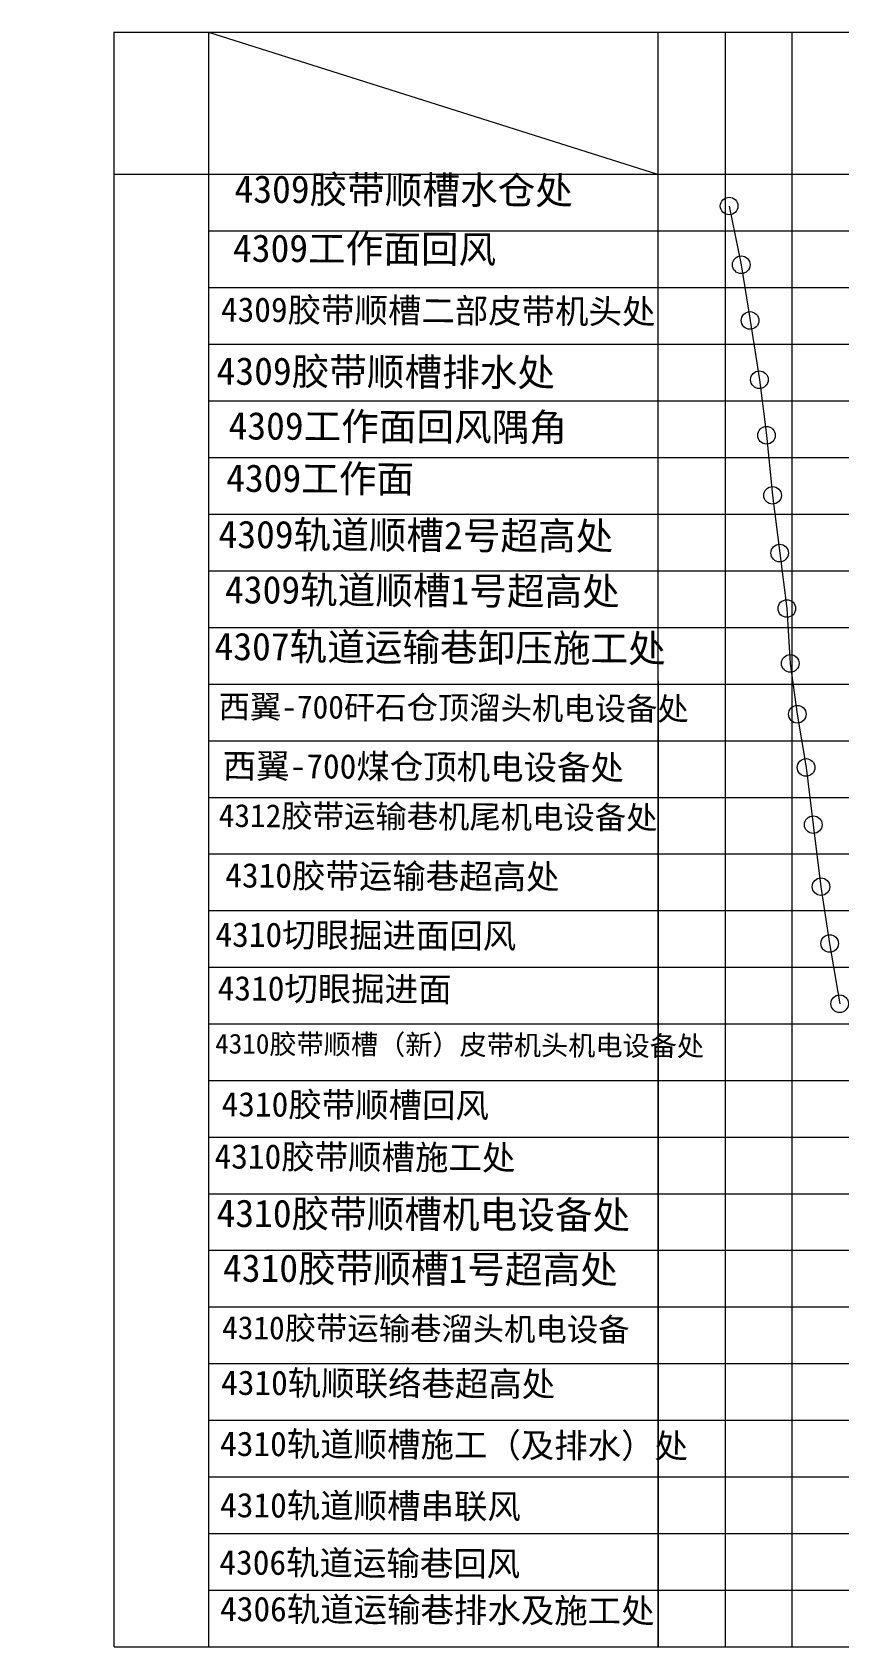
# Model space of a CAD drawing. Header units: inches. Extents: x -211412 to -11687, y -5 to 7052.
# Drawn here: x -210893.7 to -210788.4, y 6585.6 to 6796.4 of the extents above; entities that cross this region are included whole.
import ezdxf

# ---------------------------------------------------------------- set-up
doc = ezdxf.new("R2010")
doc.units = ezdxf.units.IN
doc.header["$MEASUREMENT"] = 0
doc.linetypes.add('CKSDHX1', pattern=[36, 30, -2, 0, -2, 0, -2])
doc.layers.get('0').update_dxf_attribs({"lineweight": 0})
doc.layers.add('通防巷道名称', color=7, linetype='CKSDHX1')

msp = doc.modelspace()

# ---------------------------------------------------------------- linework, layer by layer
at = {"color": 7}
for p, q in [((-210882.96, 6777.87), (-210882.96, 6796.39)), ((-210870.65, 6796.39), (-210812.03, 6777.87)), ((-210870.63, 6777.87), (-210870.63, 6796.39)), ((-210812.01, 6796.39), (-210812.01, 6777.87)), ((-210803.23, 6796.39), (-210803.23, 6777.87)), ((-210794.5, 6796.39), (-210794.5, 6777.87)), ((-210882.96, 6585.65), (-210882.96, 6777.87)), ((-210870.63, 6710.05), (-210870.63, 6777.87)), ((-210812.01, 6777.87), (-210812.01, 6585.65)), ((-210803.23, 6777.87), (-210803.23, 6585.65)), ((-210794.5, 6777.87), (-210794.5, 6585.65)), ((-210870.63, 6770.48), (-210601.95, 6770.48)), ((-210870.63, 6763.08), (-210601.95, 6763.08)), ((-210870.63, 6755.68), (-210601.95, 6755.68)), ((-210870.63, 6748.29), (-210601.95, 6748.29)), ((-210870.63, 6740.89), (-210601.95, 6740.89)), ((-210870.63, 6733.49), (-210601.95, 6733.49)), ((-210870.63, 6726.09), (-210601.95, 6726.09)), ((-210870.63, 6718.7), (-210601.95, 6718.7)), ((-210870.63, 6718.7), (-210601.95, 6718.7)), ((-210870.6, 6585.65), (-210870.6, 6719.15)), ((-210870.63, 6711.3), (-210601.95, 6711.3)), ((-210811.98, 6711.75), (-210811.98, 6585.65)), ((-210870.6, 6703.91), (-210601.95, 6703.91)), ((-210870.6, 6703.91), (-210601.92, 6703.91)), ((-210870.6, 6696.52), (-210601.95, 6696.52)), ((-210870.6, 6689.13), (-210601.92, 6689.13)), ((-210870.6, 6681.73), (-210601.95, 6681.73)), ((-210870.6, 6674.34), (-210601.92, 6674.34)), ((-210870.6, 6666.95), (-210601.95, 6666.95)), ((-210870.6, 6659.56), (-210601.92, 6659.56)), ((-210870.6, 6652.17), (-210601.95, 6652.17)), ((-210870.6, 6644.78), (-210601.92, 6644.78)), ((-210870.6, 6637.39), (-210601.95, 6637.39)), ((-210870.6, 6630), (-210601.92, 6630)), ((-210870.6, 6622.6), (-210601.95, 6622.6)), ((-210870.6, 6615.21), (-210601.92, 6615.21)), ((-210870.6, 6607.82), (-210601.95, 6607.82)), ((-210870.6, 6600.43), (-210601.92, 6600.43)), ((-210870.6, 6593.04), (-210601.95, 6593.04)), ((-210882.96, 6585.65), (-210601.92, 6585.65))]:
    msp.add_line(p, q, dxfattribs=at)
for p, q in [((-210882.96, 6777.87), (-210601.95, 6777.87)), ((-210802.7, 6773.71), (-210801.12, 6766.04)), ((-210801.12, 6766.04), (-210799.97, 6758.77)), ((-210799.97, 6758.77), (-210798.75, 6751.03)), ((-210798.75, 6751.03), (-210797.82, 6743.78)), ((-210797.82, 6743.78), (-210797.03, 6735.94)), ((-210797.03, 6735.94), (-210796.1, 6728.41)), ((-210796.1, 6728.41), (-210795.17, 6721.17)), ((-210795.17, 6721.17), (-210794.72, 6714)), ((-210794.72, 6714), (-210793.8, 6707.37)), ((-210793.8, 6707.37), (-210792.66, 6700.42)), ((-210792.66, 6700.42), (-210791.72, 6692.95)), ((-210791.72, 6692.95), (-210790.71, 6684.86)), ((-210790.71, 6684.86), (-210789.58, 6677.44)), ((-210789.58, 6677.44), (-210788.27, 6669.58))]:
    msp.add_line(p, q)
msp.add_lwpolyline([(-210883.08, 6796.39), (-210601.95, 6796.39)], dxfattribs=at)
for centre in [(-210802.7, 6773.71), (-210801.12, 6766.04), (-210799.97, 6758.77), (-210798.75, 6751.03), (-210797.82, 6743.78), (-210797.03, 6735.94), (-210796.1, 6728.41), (-210795.17, 6721.17), (-210794.72, 6714), (-210793.8, 6707.37), (-210792.66, 6700.42), (-210791.72, 6692.95), (-210790.71, 6684.86), (-210789.58, 6677.44), (-210788.27, 6669.58)]:
    msp.add_circle(centre, 1.15, dxfattribs=at)

# ---------------------------------------------------------------- texts
at = {"layer": '通防巷道名称', "color": 0, "linetype": 'Continuous', "lineweight": 30, "attachment_point": 1, "rotation": 359.7045}
for s, insert, char_height, width in [('{\\fSimSun|b0|i0|c134|p34;\\C7;4309胶带顺槽水仓处}', (-210867.25, 6777.74), 3.6, 67.4626), ('{\\fSimSun|b0|i0|c134|p34;\\C7;4309工作面回风}', (-210867.45, 6770.03), 3.6, 67.4626), ('{\\fSimSun|b0|i0|c134|p34;\\C7;4309胶带顺槽二部皮带机头处}', (-210869.03, 6761.81), 3.2, 67.4626), ('{\\fSimSun|b0|i0|c134|p34;\\C7;4309胶带顺槽排水处}', (-210869.59, 6753.99), 3.6, 67.4626), ('{\\fSimSun|b0|i0|c134|p34;\\C7;4309工作面回风隅角}', (-210868.03, 6746.84), 3.6, 67.4626), ('{\\fSimSun|b0|i0|c134|p34;\\C7;4309工作面}', (-210868.34, 6740.01), 3.6, 67.4626), ('{\\fSimSun|b0|i0|c134|p34;\\C7;4309轨道顺槽2号超高处}', (-210869.34, 6732.67), 3.6, 67.4626), ('{\\fSimSun|b0|i0|c134|p34;\\C7;4309轨道顺槽1号超高处}', (-210868.49, 6725.45), 3.6, 67.4626), ('{\\fSimSun|b0|i0|c134|p34;\\C7;4307轨道运输巷卸压施工处}', (-210869.86, 6718.04), 3.6, 67.4626), ('{\\fSimSun|b0|i0|c134|p34;\\C7;西翼-700矸石仓顶溜头机电设备处}', (-210869.33, 6709.88), 3, 67.4626), ('{\\fSimSun|b0|i0|c134|p34;\\C7;西翼-700煤仓顶机电设备处}', (-210868.79, 6702.25), 3.2, 67.4626), ('{\\fSimSun|b0|i0|c134|p34;\\C7;4312胶带运输巷机尾机电设备处}', (-210869.31, 6695.66), 3, 67.4626), ('{\\fSimSun|b0|i0|c134|p34;\\C7;4310胶带运输巷超高处}', (-210868.46, 6687.96), 3.2, 67.4626), ('{\\fSimSun|b0|i0|c134|p34;\\C7;4310切眼掘进面回风}', (-210869.74, 6680.22), 3.2, 67.4626), ('{\\fSimSun|b0|i0|c134|p34;\\C7;4310切眼掘进面}', (-210869.45, 6673.22), 3.2, 67.4626), ('{\\fSimSun|b0|i0|c134|p34;\\C7;4310胶带顺槽（新）皮带机头机电设备处}', (-210869.78, 6665.68), 2.6, 72.7764), ('{\\fSimSun|b0|i0|c134|p34;\\C7;4310胶带顺槽回风}', (-210868.94, 6658.08), 3.2, 67.4626), ('{\\fSimSun|b0|i0|c134|p34;\\C7;4310胶带顺槽施工处}', (-210869.86, 6651.27), 3.2, 67.4626), ('{\\fSimSun|b0|i0|c134|p34;\\C7;4310胶带顺槽机电设备处}', (-210869.6, 6644.05), 3.6, 67.4626), ('{\\fSimSun|b0|i0|c134|p34;\\C7;4310胶带顺槽1号超高处}', (-210868.75, 6636.9), 3.6, 67.4626), ('{\\fSimSun|b0|i0|c134|p34;\\C7;4310胶带运输巷溜头机电设备}', (-210868.87, 6628.81), 3, 67.4626), ('{\\fSimSun|b0|i0|c134|p34;\\C7;4310轨顺联络巷超高处}', (-210869.01, 6621.73), 3.2, 67.4626), ('{\\fSimSun|b0|i0|c134|p34;\\C7;4310轨道顺槽施工（及排水）处}', (-210869.14, 6613.76), 3.2, 67.4626), ('{\\fSimSun|b0|i0|c134|p34;\\C7;4310轨道顺槽串联风}', (-210869.14, 6605.75), 3.2, 67.4626), ('{\\fSimSun|b0|i0|c134|p34;\\C7;4306轨道运输巷回风}', (-210869.23, 6598.27), 3.2, 67.9024), ('{\\fSimSun|b0|i0|c134|p34;\\C7;4306轨道运输巷排水及施工处}', (-210869.14, 6592.2), 3.2, 67.9024)]:
    msp.add_mtext(s, dxfattribs=dict(at, insert=insert, char_height=char_height, width=width))

doc.saveas('drawing.dxf')
